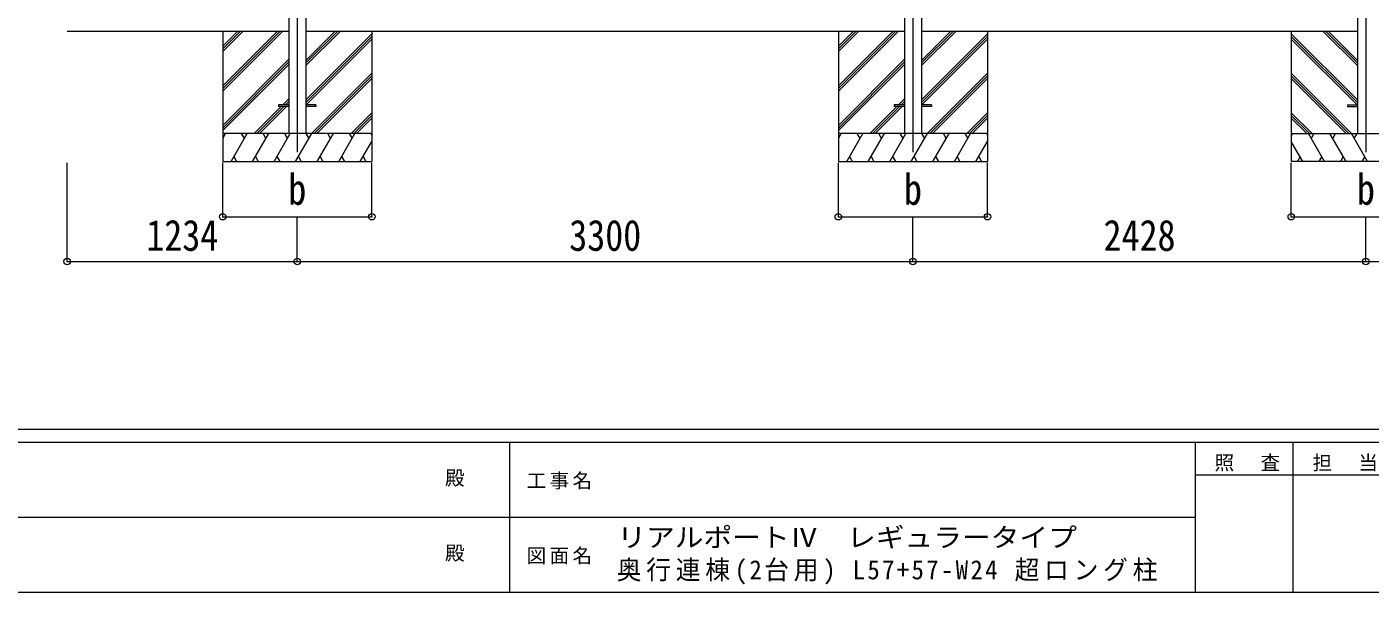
# Model space of a CAD drawing. Units: millimetres at full size. Extents: x -9783 to 9892, y -6828 to 6752.
# Drawn here: x -3056 to 4144, y -6828 to -3795 of the extents above; entities that cross this region are included whole.
import ezdxf
from ezdxf.enums import TextEntityAlignment as Align

# ---------------------------------------------------------------- set-up
doc = ezdxf.new("R2010")
doc.units = ezdxf.units.MM
doc.header["$LTSCALE"] = 35
doc.header["$PDMODE"] = 32
doc.header["$PDSIZE"] = 35
for name, color, linetype, lineweight in [('0-0_0', 7, 'Continuous', 9), ('0-1_本体', 4, 'Continuous', 9), ('0-2_部品', 7, 'Continuous', 9), ('0-8_PARTS2', 2, 'Continuous', 9), ('0-A_寸法', 6, 'Continuous', 9), ('F-0_240', 7, 'Continuous', 9)]:
    doc.layers.add(name, color=color, linetype=linetype, lineweight=lineweight)
doc.styles.add('ＭＳ ゴシック', font='')
doc.styles.get('ＭＳ ゴシック').set_extended_font_data('MS Gothic')

msp = doc.modelspace()

# ---------------------------------------------------------------- linework, layer by layer
at = {"layer": '0-0_0'}
for p, q in [((-2840.11, -3817.2), (-1651.31, -3817.2)), ((-2006.11, -3817.2), (-2006.11, -4517.2)), ((-2006.11, -4111.37), (-1711.93, -3817.2)), ((-2006.11, -4125.51), (-1697.79, -3817.2)), ((-2006.11, -4139.66), (-1683.65, -3817.2)), ((-2006.11, -3927.53), (-1895.78, -3817.2)), ((-2006.11, -3913.38), (-1909.92, -3817.2)), ((-2006.11, -3899.24), (-1924.07, -3817.2)), ((-1560.91, -4002.83), (-1375.28, -3817.2)), ((-1560.91, -3988.68), (-1389.42, -3817.2)), ((-1560.91, -3974.54), (-1403.57, -3817.2)), ((-1560.91, -3817.2), (1648.69, -3817.2)), ((-1560.91, -4186.67), (-1206.11, -3831.88)), ((-1560.91, -4200.81), (-1206.11, -3846.02)), ((-1558.65, -4212.7), (-1206.11, -3860.16)), ((-1206.11, -3817.2), (-1206.11, -4517.2)), ((1293.89, -3817.2), (1293.89, -4517.2)), ((1293.89, -4111.37), (1588.07, -3817.2)), ((1293.89, -4125.51), (1602.21, -3817.2)), ((1293.89, -4139.66), (1616.35, -3817.2)), ((1293.89, -3927.53), (1404.22, -3817.2)), ((1293.89, -3913.38), (1390.08, -3817.2)), ((1293.89, -3899.24), (1375.93, -3817.2)), ((1739.09, -4002.83), (1924.72, -3817.2)), ((1739.09, -3988.68), (1910.58, -3817.2)), ((1739.09, -3974.54), (1896.43, -3817.2)), ((1739.09, -3817.2), (4076.69, -3817.2)), ((1739.09, -4186.67), (2093.89, -3831.88)), ((1739.09, -4200.81), (2093.89, -3846.02)), ((1741.35, -4212.7), (2093.89, -3860.16)), ((2093.89, -3817.2), (2093.89, -4517.2)), ((3721.89, -3817.2), (3721.89, -4517.2)), ((4076.69, -4186.67), (3721.89, -3831.88)), ((4076.69, -4200.81), (3721.89, -3846.02)), ((4074.43, -4212.7), (3721.89, -3860.16)), ((4076.69, -4002.83), (3891.06, -3817.2)), ((4076.69, -3988.68), (3905.2, -3817.2)), ((4076.69, -3974.54), (3919.34, -3817.2)), ((-2006.11, -4323.5), (-1651.31, -3968.71)), ((-2006.11, -4337.65), (-1651.31, -3982.85)), ((-2006.11, -4351.79), (-1651.31, -3996.99)), ((1293.89, -4323.5), (1648.69, -3968.71)), ((1293.89, -4337.65), (1648.69, -3982.85)), ((1293.89, -4351.79), (1648.69, -3996.99)), ((-1529.31, -4367.2), (-1206.11, -4044.01)), ((-1515.16, -4367.2), (-1206.11, -4058.15)), ((-1501.02, -4367.2), (-1206.11, -4072.29)), ((1770.69, -4367.2), (2093.89, -4044.01)), ((1784.84, -4367.2), (2093.89, -4058.15)), ((1798.98, -4367.2), (2093.89, -4072.29)), ((4045.08, -4367.2), (3721.89, -4044.01)), ((4030.94, -4367.2), (3721.89, -4058.15)), ((4016.79, -4367.2), (3721.89, -4072.29)), ((-1837.67, -4367.2), (-1692.17, -4221.7)), ((-1823.53, -4367.2), (-1678.03, -4221.7)), ((-1809.39, -4367.2), (-1663.89, -4221.7)), ((-1683.17, -4212.7), (-1651.31, -4180.84)), ((-1669.03, -4212.7), (-1651.31, -4194.98)), ((-1654.89, -4212.7), (-1651.31, -4209.12)), ((1462.33, -4367.2), (1607.83, -4221.7)), ((1476.47, -4367.2), (1621.97, -4221.7)), ((1490.61, -4367.2), (1636.11, -4221.7)), ((1616.83, -4212.7), (1648.69, -4180.84)), ((1630.97, -4212.7), (1648.69, -4194.98)), ((1645.11, -4212.7), (1648.69, -4209.12)), ((-1317.17, -4367.2), (-1206.11, -4256.14)), ((-1303.03, -4367.2), (-1206.11, -4270.28)), ((-1288.89, -4367.2), (-1206.11, -4284.42)), ((1982.83, -4367.2), (2093.89, -4256.14)), ((1996.97, -4367.2), (2093.89, -4270.28)), ((2011.11, -4367.2), (2093.89, -4284.42)), ((3832.95, -4367.2), (3721.89, -4256.14)), ((3818.8, -4367.2), (3721.89, -4270.28)), ((3804.66, -4367.2), (3721.89, -4284.42)), ((-1206.11, -4367.2), (-2006.11, -4367.2)), ((-2006.11, -4394.7), (-1990.23, -4367.2)), ((-1961.37, -4517.2), (-1874.76, -4367.2)), ((-1889.76, -4393.18), (-1904.77, -4367.19)), ((-1845.9, -4517.19), (-1759.29, -4367.2)), ((-1774.3, -4393.18), (-1789.3, -4367.2)), ((-1730.43, -4517.2), (-1643.82, -4367.2)), ((-1658.83, -4393.18), (-1673.83, -4367.2)), ((-1614.96, -4517.2), (-1528.35, -4367.2)), ((-1543.35, -4393.18), (-1558.36, -4367.19)), ((-1499.49, -4517.2), (-1412.88, -4367.2)), ((-1427.88, -4393.18), (-1442.89, -4367.2)), ((-1384.02, -4517.2), (-1297.41, -4367.2)), ((-1327.41, -4367.2), (-1312.41, -4393.18)), ((-1211.94, -4367.2), (-1206.11, -4377.3)), ((2093.89, -4367.2), (1293.89, -4367.2)), ((1293.89, -4394.7), (1309.77, -4367.2)), ((1338.63, -4517.2), (1425.24, -4367.2)), ((1410.24, -4393.18), (1395.23, -4367.19)), ((1454.1, -4517.19), (1540.71, -4367.2)), ((1525.7, -4393.18), (1510.7, -4367.2)), ((1569.57, -4517.2), (1656.18, -4367.2)), ((1641.17, -4393.18), (1626.17, -4367.2)), ((1685.04, -4517.2), (1771.65, -4367.2)), ((1756.65, -4393.18), (1741.64, -4367.19)), ((1800.51, -4517.2), (1887.12, -4367.2)), ((1872.12, -4393.18), (1857.11, -4367.2)), ((1915.98, -4517.2), (2002.59, -4367.2)), ((1972.59, -4367.2), (1987.59, -4393.18)), ((2088.06, -4367.2), (2093.89, -4377.3)), ((3721.89, -4367.2), (4521.89, -4367.2)), ((3727.72, -4367.2), (3721.89, -4377.3)), ((3899.79, -4517.2), (3813.19, -4367.2)), ((3843.19, -4367.2), (3828.19, -4393.18)), ((4015.26, -4517.2), (3928.66, -4367.2)), ((3943.66, -4393.18), (3958.66, -4367.2)), ((4130.73, -4517.2), (4044.13, -4367.2)), ((4059.13, -4393.18), (4074.13, -4367.19)), ((-1268.55, -4517.2), (-1206.11, -4409.06)), ((2031.45, -4517.2), (2093.89, -4409.06)), ((3784.32, -4517.2), (3721.89, -4409.06)), ((-2006.11, -4517.2), (-1206.11, -4517.2)), ((-1946.37, -4491.22), (-1931.37, -4517.2)), ((-1830.9, -4491.22), (-1815.9, -4517.19)), ((-1715.43, -4491.21), (-1700.43, -4517.2)), ((-1599.96, -4491.22), (-1584.96, -4517.2)), ((-1484.49, -4491.22), (-1469.49, -4517.2)), ((-1369.02, -4491.22), (-1354.02, -4517.2)), ((-1253.55, -4491.22), (-1238.55, -4517.2)), ((1293.89, -4517.2), (2093.89, -4517.2)), ((1353.63, -4491.22), (1368.63, -4517.2)), ((1469.1, -4491.22), (1484.1, -4517.19)), ((1584.57, -4491.21), (1599.57, -4517.2)), ((1700.04, -4491.22), (1715.04, -4517.2)), ((1815.51, -4491.22), (1830.51, -4517.2)), ((1930.98, -4491.22), (1945.98, -4517.2)), ((2046.45, -4491.22), (2061.45, -4517.2)), ((4521.89, -4517.2), (3721.89, -4517.2)), ((3769.32, -4491.22), (3754.32, -4517.2)), ((3884.79, -4491.22), (3869.79, -4517.2)), ((4000.26, -4491.22), (3985.26, -4517.2)), ((4115.73, -4491.22), (4100.73, -4517.2))]:
    msp.add_line(p, q, dxfattribs=at)
at = {"layer": '0-1_本体'}
for p, q in [((-1651.31, -887.2), (-1651.31, -4367.2)), ((-1560.91, -887.2), (-1560.91, -4367.2)), ((1648.69, -887.2), (1648.69, -4367.2)), ((1739.09, -887.2), (1739.09, -4367.2)), ((4076.69, -887.2), (4076.69, -4367.2))]:
    msp.add_line(p, q, dxfattribs=at)
at = {"layer": '0-2_部品', "color": 4}
for p, q in [((-1706.11, -4212.7), (-1706.11, -4221.7)), ((-1651.31, -4212.7), (-1706.11, -4212.7)), ((-1651.31, -4221.7), (-1706.11, -4221.7)), ((-1506.51, -4212.7), (-1561.31, -4212.7)), ((1593.89, -4212.7), (1593.89, -4221.7)), ((1648.69, -4212.7), (1593.89, -4212.7)), ((1648.69, -4221.7), (1593.89, -4221.7)), ((1793.49, -4212.7), (1738.69, -4212.7)), ((4022.29, -4212.7), (4077.09, -4212.7))]:
    msp.add_line(p, q, dxfattribs=at)
for points in [[(-1506.51, -4212.7), (-1506.51, -4221.7), (-1561.31, -4221.7)], [(1793.49, -4212.7), (1793.49, -4221.7), (1738.69, -4221.7)], [(4022.29, -4212.7), (4022.29, -4221.7), (4077.09, -4221.7)]]:
    msp.add_lwpolyline(points, dxfattribs=at)
at = {"layer": '0-8_PARTS2'}
for p, q in [((-1606.11, -917.2), (-1606.11, -4467.2)), ((1693.89, -917.2), (1693.89, -4467.2)), ((4121.89, -917.2), (4121.89, -4467.2))]:
    msp.add_line(p, q, dxfattribs=at)
at = {"layer": '0-A_寸法'}
for p, q in [((-2840.11, -5053.56), (-2840.11, -4524.61)), ((-2006.11, -4813.58), (-2006.11, -4524.61)), ((-1206.11, -4813.58), (-1206.11, -4524.61)), ((1293.89, -4813.58), (1293.89, -4524.61)), ((2093.89, -4813.58), (2093.89, -4524.61)), ((3721.89, -4813.58), (3721.89, -4524.61)), ((-2006.11, -4813.58), (-1206.11, -4813.58)), ((-1606.11, -5053.56), (-1606.11, -4813.58)), ((1293.89, -4813.58), (2093.89, -4813.58)), ((1693.89, -5053.56), (1693.89, -4813.58)), ((3721.89, -4813.58), (4521.89, -4813.58)), ((4121.89, -5053.56), (4121.89, -4813.58)), ((-2840.11, -5053.56), (-1606.11, -5053.56)), ((-1606.11, -5053.56), (1693.89, -5053.56)), ((1693.89, -5053.56), (4121.89, -5053.56)), ((4121.89, -5053.56), (7421.89, -5053.56))]:
    msp.add_line(p, q, dxfattribs=at)
for p in [(-2006.11, -4813.58), (-1206.11, -4813.58), (1293.89, -4813.58), (2093.89, -4813.58), (3721.89, -4813.58), (-2840.11, -5053.56), (-1606.11, -5053.56), (1693.89, -5053.56), (4121.89, -5053.56)]:
    msp.add_point(p, dxfattribs=at)
at = {"layer": 'F-0_240', "color": 5}
for p, q in [((-9783.03, -5953.1), (9396.97, -5953.1)), ((-9783.03, -6023.1), (6285.75, -6023.1)), ((-469.25, -6023.1), (-469.25, -6828.1)), ((3205.75, -6023.1), (3205.75, -6828.1)), ((3730.75, -6023.1), (3730.75, -6828.1)), ((3205.75, -6198.1), (5305.75, -6198.1)), ((-3969.25, -6425.6), (3205.75, -6425.6)), ((-9783.03, -6828.1), (9396.97, -6828.1))]:
    msp.add_line(p, q, dxfattribs=at)

# ---------------------------------------------------------------- texts
at = {"layer": '0-A_寸法', "color": 7, "style": 'ＭＳ ゴシック', "width": 0.85}
for s, p in [('b', (-1654.24, -4799.21)), ('b', (1645.76, -4799.21)), ('b', (4073.76, -4799.21)), ('1234', (-2415.61, -5046.56)), ('3300', (-148.61, -5046.56)), ('2428', (2715.39, -5046.56))]:
    msp.add_text(s, height=166.8, dxfattribs=at).set_placement(p, align=Align.BOTTOM_LEFT)
at = {"layer": 'F-0_240', "style": 'ＭＳ ゴシック'}
for p in [(-814.24, -6276.85), (-814.24, -6679.35)]:
    msp.add_text('殿', height=76.98, dxfattribs=at).set_placement(p, align=Align.BOTTOM_LEFT)
at = {"layer": 'F-0_240', "style": 'ＭＳ ゴシック', "width": 1.1}
msp.add_text('リアルポートⅣ\u3000レギュラータイプ', height=102.6, dxfattribs=at).set_placement((109.35, -6616.22), align=Align.BOTTOM_LEFT)
at = {"layer": 'F-0_240', "attachment_point": 7, "style": 'ＭＳ ゴシック'}
for s, insert, char_height in [('\\T1.17;照\u3000査', (3310.76, -6180.6), 76.98), ('\\T1.17;担\u3000当', (3835.76, -6180.6), 76.98), ('\\T1.17;工事名', (-376.96, -6276.85), 76.98), ('\\T1.17;図面名', (-376.96, -6679.35), 76.98), ('\\T1.19;\\W0.95;奥行連棟(2台用)\\~L57+57-W24\\~超ロング柱', (105.77, -6786.55), 102.6)]:
    msp.add_mtext(s, dxfattribs=dict(at, insert=insert, char_height=char_height))

doc.saveas('drawing.dxf')
